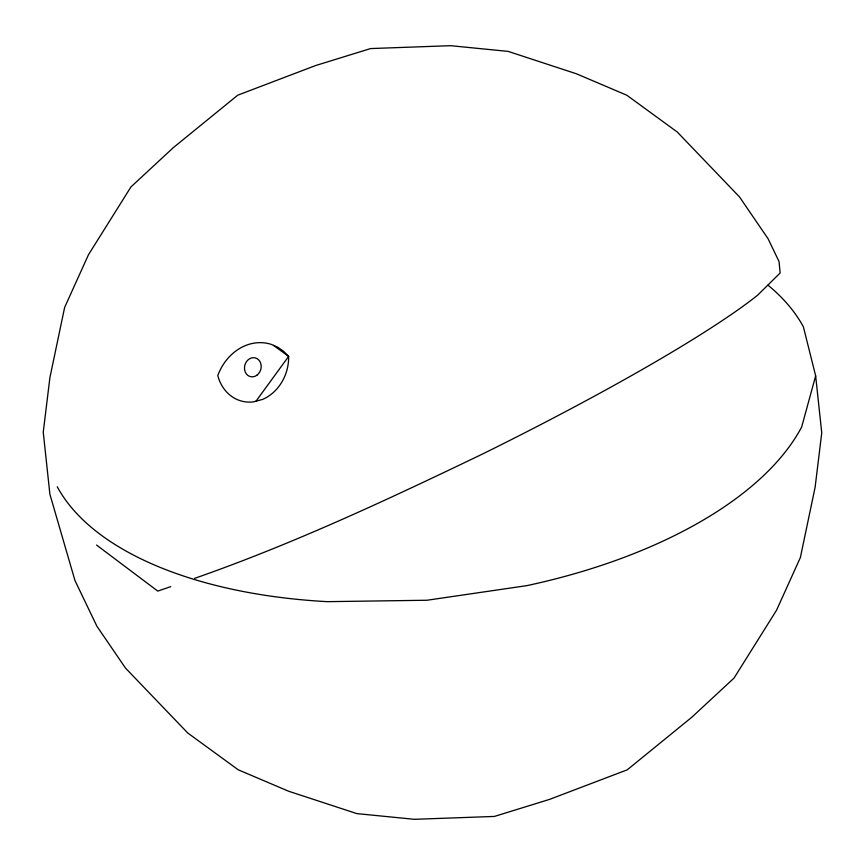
<?xml version="1.0" encoding="UTF-8"?>
<svg xmlns="http://www.w3.org/2000/svg" width="865" height="865" viewBox="0 0 865 865"><rect width="100%" height="100%" fill="white"/><g stroke="black" fill="none" stroke-linecap="round" stroke-linejoin="round"><path stroke-width="1.3" d="M767.969 285.136A382.557 190.149 -6.1 0 1 803.39 326.851L815.652 375.864L801.671 426.986A391.434 194.56 -6.1 0 1 526.861 585.637L427.018 600.245L327.403 601.662A382.557 190.149 -6.1 0 1 57.263 486.779M256.018 401.176L288.64 356.402L283.525 351.222L277.676 347.179L271.221 344.367A49.035 41.834 -74.4 0 0 217.785 375.572A41.823 35.681 -74.4 0 0 253.304 401.911L262.636 399.392A41.823 35.681 -74.4 0 0 288.64 356.402L273.513 345.373M170.74 586.643L157.776 591.109L96.545 545.047M194.603 578.361C293.462 543.815 388.482 499.235 482.778 453.898A391.434 41.715 -25.7 0 0 757.567 295.246L780.144 272.983L779.051 261.587L768.088 238.751L739.499 196.917L677.273 132.021L626.822 95.226L576.36 73.763L508.144 51.392L450.6 45.683L370.598 48.57L315.498 65.589L237.745 95.182L173.249 147.71L130.961 186.927L88.457 254.764L64.626 307.453L49.889 377.724L43.25 432.143L49.889 494.239L74.985 580.577L96.912 626.249L125.501 668.083L187.727 732.979L238.178 769.774L288.64 791.237L356.856 813.608L414.4 819.317L494.402 816.43L549.502 799.411L627.255 769.818L691.751 717.29L734.039 678.074L776.543 610.236L800.374 557.547L815.111 487.276L821.75 432.857L815.652 375.864M257.035 375.118A9.677 8.25 -74.4 0 0 256.992 358.586A9.677 8.25 -74.4 0 0 244.471 368.068A9.677 8.25 -74.4 0 0 257.035 375.118"/></g></svg>
